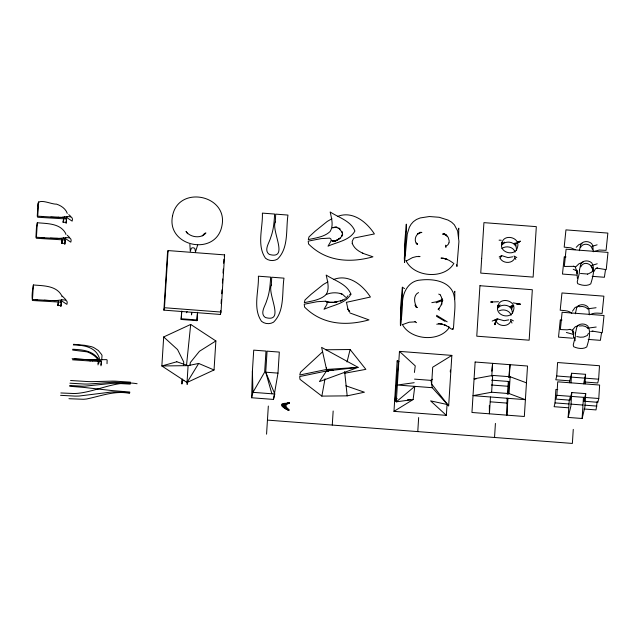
<?xml version="1.0" encoding="UTF-8"?>
<svg xmlns="http://www.w3.org/2000/svg" width="640" height="640" viewBox="0 0 640 640"><rect width="100%" height="100%" fill="white"/><g stroke="black" fill="none" stroke-linecap="round" stroke-linejoin="round"><path stroke-width="0.96" d="M251.64 397.76L252.4 371.16L253.728 350.136L265.984 351.072L264.656 372.096L252.952 392.336L251.64 397.76L273.472 399.424L274.784 394L265.736 372.184L267.064 351.152L279.312 352.088L277.984 373.12L273.472 399.424M63.352 238.6L63.344 237.76M191.536 314.536L191.528 313.136M64.544 217.656L66.608 218.928L66.168 222.296L63.112 222.336L63.688 218.712M66.168 222.296L66.104 223.264L66.48 219.424A27.368 5.392 -32.6 0 0 65.944 218.928L37.664 217.248L37.256 216.136L37.8 207.504C35.32 195.912 51.04 204.648 56.408 204.104C60.976 205.56 65.672 208.648 67.264 213.384M62.032 296.736L61.944 296.344A29.976 8.232 24 0 0 61.416 295.08C55.784 285.432 43.104 285.864 33.392 284.96L32.48 299.424L37.208 299.776M65.96 234.528L65.872 234.128A29.968 8.232 24 0 0 65.336 232.872C59.712 223.216 47.024 223.656 37.32 222.752L36.408 237.216L44.136 237.784M38.648 201.728L37.736 216.184L54.784 217.232A20.296 2.912 4.8 0 0 58.512 217.248M57.856 305.576L58.44 301.896L57.856 305.576L60.912 305.536L61.408 302.448L60.376 301.16M63.928 238.832L65.288 239.944L64.84 243.328L61.784 243.36L62.08 238.928M60.912 305.536L60.856 306.496L61.232 302.656A27.36 5.392 -32.6 0 0 60.688 302.168L32.408 300.488C31.608 295.472 32.512 290.016 33.392 284.96M64.84 243.328L64.776 244.288L65.16 240.448A27.36 5.392 -32.6 0 0 64.616 239.96L36.336 238.272L35.928 237.168L36.44 227.72L37.32 222.752M163.888 310.144L167.496 252.976L168.08 250.568L224.616 254.896L221.008 312.056L220.424 314.464L163.888 310.144L164.472 307.728L168.08 250.568M163.688 336.952L161.856 365.976L187.032 382.488L214.04 369.968L215.872 340.944L190.696 324.44L163.688 336.952L177.568 349.6L183.736 362.032L183.488 364.896M197.576 312.256L196.928 320.664L181.152 319.456L181.64 311.736M181.152 319.456L181.808 311.048M182.264 379.224L181.92 384.032L182.36 379.12M187.312 381.528L187.128 384.424L187.656 381.504M196.928 320.664L197.352 313.912M220.424 314.464L220.672 310.52M221.104 303.624L221.36 299.68M221.728 293.768L221.976 289.824M222.416 282.928L222.664 278.984M223.04 273.072L223.288 269.128M223.656 263.216L223.904 259.272M266.56 434.168L268.328 406.048M332.272 425.064L333.16 411.008M447.048 404.48L446.36 415.36L393.976 411.352L397.16 360.888L399.064 361.416M432.6 379.248L431.024 380.384L432.264 387.696L448.664 405.856L451.848 355.392L399.464 351.384L396.28 401.848L413.12 399.528L414.8 386.36L396.28 401.848L395.088 400.568L398.36 362.168L397.16 360.888L398.472 362.344M417.776 431.608L418.656 417.552M490.472 396.992L489.416 413.816L489.352 405.456M491.784 376.216L492.6 363.352L491.792 371.192M491.624 392.24L509.088 393.576L525.4 399.664L473.016 395.656L491.624 392.24L492.688 375.416L510.144 376.752L526.456 382.84M494.536 437.48L495.416 423.424M507.936 398.328L506.872 415.152L507.096 398.136M507.352 394.176L508.352 381.36M508.184 394.368L509 381.504L491.536 380.168M509.248 377.552L510.056 364.688L508.752 377.432M509.088 393.576L510.144 376.752M568.08 407.768L554.112 406.704L555.032 402.896L555.88 389.44L557.744 389.584M584.984 383.928L585.592 374.32L571.624 373.248L569.776 380.856L555.808 379.784L556.728 375.984L557.584 362.528L599.488 365.736L598.64 379.192L597.72 382.992L584.68 382M569.248 400.12L568.152 417.424L582.12 418.496L584.88 407.088L585.728 393.624L571.76 392.56L569.92 400.168L555.952 399.096L556.872 395.296L557.72 381.832L599.632 385.04L598.784 398.496L597.864 402.304L584.824 401.304M569.656 382.776L569.776 380.856M569.92 400.168L570.104 397.28M571.016 382.864L571.624 373.248M571.76 392.56L570.912 406.016L568.152 417.424M573.264 429.376L572.376 443.432L267.44 420.104M583.624 383.848L585.592 374.32M582.12 418.496L583.456 397.344M584.136 397.392L583.888 401.232L585.728 393.624M583.912 408.984L596.024 409.912L597.24 401.296M454.752 299.096L454.824 291.264L454.448 292.056M458.584 238.064L458.808 228.184L458.424 228.976M590.656 331.536L592.88 331.056M450.256 371.936L450.416 370.016M605.52 269.488L604.392 277.264L592.168 276.328M601.536 332.576L600.408 340.344L588.184 339.408M190.696 324.44L186.536 365.064M449.016 242.656L449.192 240.896L448.272 237.56L447.184 236.048L447.624 236.56L444.064 234.168L446.352 234.856L443.216 234.04L444.776 234.28M442.2 302.04L442.304 298.784M414.408 372.464L415.248 365.88L399.464 351.384M579.352 250.696L580.6 244.88L582.04 242.872C584.952 240.904 589.056 241.248 591.648 243.608L592.824 245.808L593.32 251.768M575.376 313.776L576.616 307.96L578.064 305.952C580.968 303.984 585.072 304.328 587.664 306.688L588.84 308.896L589.344 314.848M189.888 365.384L190.336 362.536L199.456 351.272L215.872 340.944M495.216 322.968L494.92 324.68L495.392 322.432L494.824 324.376L495.704 321.816L497.8 318.888M191.52 314.896L191.872 312.952M345.896 385.808L364.424 392.216L347.184 395.856L321.848 396.112L325.04 378.728M346.064 298.352L347.976 295.736M516.584 250.488L515.888 244.752L514.752 244.672C511.256 241.128 504.632 241.184 501.528 245.24M65.728 237.52L64.4 239.784M61.808 299.728L60.472 301.992M67 216.792L65.728 218.752M61.784 243.36L62.312 240.072M107.016 363.688L107.136 360.032A20.08 4.408 -25.6 0 0 106.416 359.624L92.984 359.824A20.264 2.912 4.8 0 1 89.784 359.8L77.208 359.096M98.056 363.696L98.584 360.488L97.976 358.536M97.984 364.896C100.44 358.888 93.44 354.8 88.976 352.592A15.664 11.76 1.3 0 0 86.856 351.832L72.664 350.064M98.992 363.072L99.384 358.32A23.24 5.84 40.4 0 0 98.96 357.08C95.064 346.696 83.016 345.04 73.352 344.952M101.664 360.152L102.032 355.568A29.88 8.208 24 0 0 101.584 354.488L98.336 350.504L93.68 347.52A14.456 6.472 3.1 0 0 91.08 346.584L84.736 345.32L73.512 344.288M101.032 364.856L101.504 361.568L99.912 360.312L75.728 358.992M100.976 365.824L101.32 361.936A27.288 5.376 -32.6 0 0 100.856 361.52L92.752 361.08M224.224 256.496L224.616 254.896M441.592 304.872L441.944 303.44M347.024 362.008L350.112 349.528L325.744 349.776M63.112 222.336L63.648 219.088L63.016 217.08M186.52 312.752L187.104 311.624M197.688 244.944L195.496 251.816L194.864 248.6A2.656 2.552 13.6 0 0 193.776 247.888L192.488 247.784A2.656 2.552 13.6 0 0 191.32 248.328L190.288 251.416L189.872 244.344M512.6 313.576L511.656 309.008L512.248 307.424L510.776 307.752C507.36 304.28 501.4 304.448 497.848 307.648M327.952 281.824L323.32 284.472L311.096 294.328L305.016 299.944L304.328 302.688C311.856 300.952 320.312 300.128 326.16 294.552C329.816 288.568 327.52 281.384 326.176 275.056C334.696 280.648 346.872 283.928 350.928 294.144C345.616 303.648 333.144 305.04 324.016 309.28L326.992 304.232L327.16 302.336L325.744 301.2L317.096 301.704L304.232 304.232L304.568 307.048C322.128 324.84 346.16 326.224 368.984 319.896L349.968 312.984M588.464 333.232L587.36 335.472L583.576 337.056L580.144 337.216L576.808 336.536M500.056 304.816L498.008 307.968M572.488 311.16L575.088 307.488L578.88 305.984M448.984 242.88L448.056 244.624L445.808 246.4L445.888 247.6M453.904 263.344C444.576 279.856 413.568 277.376 405.944 260.464M449.488 327.176C439.752 342.616 410.488 340.208 402.296 324.352M514.688 258.288C512.2 263.872 503.192 263.624 500.28 258.576M510.712 321.376C508.008 327.472 497.52 326.576 495.704 320.224M594.04 271.4L595.464 268.696L597.568 268.088L596.68 268.08L606.232 269.656L608 252.392L566.096 249.192L564.32 266.448L573.976 266.344L575.424 267.16L577.12 273.328L576.768 270.08L577.408 278.36M198.688 363.448L187.032 382.488L188.096 365.632L198.688 363.448L214.04 369.968M593.2 269.768L591.704 272.136L587.56 274.216M513.648 305.408L512.064 305.776L510.776 307.752L511.656 309.008M580.792 266.864C583.8 259.912 593.744 264.384 592.536 271.28M353.44 238.776L352.2 241.4L352.392 243.712L352.232 243.256C353.912 248.256 358.552 251.344 363.168 253.352M580.376 247.736C582.792 242.176 591.264 243.584 592.376 249.368M504.296 242.064L501.992 244.888M202.256 235.888L204.528 233.448L205.912 232.96C201.344 238.968 190.096 237.472 186.024 231.44L187.64 233.76M499.872 258.208L501.696 255.856M439.48 310.184L438.208 309.2C441.8 305.792 443.488 299.456 440.392 295.216M512.52 305.944L510.776 307.752L513.712 305.728M576.216 247.312L578.712 244.776L582.024 243.384M328.184 371.184L329.6 369.784M395.088 400.568L397.208 398.584M322.624 351.768L300.456 372.264L299.76 375.008L326.552 369.456L358.112 367.36L321.608 347.376L326.552 369.456L333.216 370.248M438.208 309.2L439.12 308.392M516.872 242.856L514.752 244.672L515.632 245.928M517.36 242.728L514.752 244.672L515.56 242.968L513.584 243.656M63.192 221.136L63.744 220.76M61.864 242.16L62.424 241.784M57.936 304.376L58.496 304M406.6 260.824L412.56 257.576L416.48 256.576L420.04 256.584L418.48 256.344M501.872 248.528C506.024 245.336 513.496 246.768 515.08 252.112M592.696 331.16L602.248 332.736L604.016 315.48L562.112 312.272L560.344 329.536L567.12 329.84L570.176 329.312M451.848 355.392L432.704 367.216L431.648 384.04L448.664 405.856M393.976 411.352L413.12 399.528M499.184 256.968L501.528 255.552M575.424 267.16L579.024 263.736L583.072 262.088M492.176 321.096L496.904 318.976M331.928 218.736L327.296 221.392L315.08 231.248L309 236.864L308.304 239.608C315.832 237.872 324.296 237.04 330.144 231.472C333.792 225.488 331.504 218.304 330.16 211.976C338.68 217.568 350.848 220.848 354.912 231.056C349.6 240.56 337.12 241.96 328 246.192L330.968 241.144L331.136 239.256L329.72 238.12L321.08 238.624L308.208 241.144L308.552 243.968C326.104 261.76 350.136 263.144 372.96 256.816L362.312 253.128M345.192 298.944L340.56 301.024L342.76 300.24L334.08 302.384L337.12 301.848L330.568 302.48L332.192 302.456M418.536 292.56C412.984 295.112 414.048 303.416 417.08 307.584L415.688 306.888M570 329.424L572.304 330.32L575.232 326.8L578.264 325.592M594.928 251.184L599.312 250.04L606.088 250.344L607.856 233.088L565.952 229.88L564.184 247.144L570.936 247.872L575.136 249.672M590.192 314.632C593.752 312.4 598.144 313.208 602.112 313.432L603.88 296.168L561.968 292.96L560.2 310.224C564.176 310.6 568.64 310.496 571.856 313.224M518.008 242.24L520.344 241.12L517.776 242.184L519.84 241.568L518.4 241.84M494.776 320.208L497.312 319M182.104 381.136L183.904 380.296M442.224 299.592L436.248 301.832L431.816 302.648M442.888 300.288L436.184 302.824M402.744 324.528L409.264 322.216L415.248 321.88M289.264 403.216L288.744 403.44A26.184 25.144 13.6 0 1 287.528 403.904L286.16 404.56L286.064 406.104A3.848 3.696 13.6 0 0 286.384 407.208L288.856 409.696M332.464 227.944L334.128 227.272L336.976 227.224L332.928 227.632L335.976 227.184L340.08 229.016L338.728 228.032L342.28 232.472L342.08 231.84L342.608 234.848L342.456 233.632L341.8 236.176L342.368 235.104L341.016 237.224L337.288 240.272L333.856 241.48L340.176 238.28L335.336 241.04L332.136 241.016L334.784 241.384L331.896 240.584M509.6 306.744L512.064 305.776M592.04 265.344L597.208 263.784M512.752 256.8L508.04 257.632L501.776 255.656M499.176 310.784C503.408 308.784 509.688 310.336 511.096 315.2M508.776 319.88L504.064 320.712L498.04 319.056M326.16 294.552C331.056 292.352 336.8 292.296 341.872 293.928L340.256 293.4L342.56 294.32L345.656 297.208M592.024 246.344L597.112 244.832M337.376 216.512C352.488 210.408 366.584 221.888 374.408 233.944L353.736 238.112M333.392 279.592C348.504 273.488 362.6 284.968 370.424 297.024L346.28 302.36M349.648 294.536L350.928 294.144M289.304 402.68L288.368 402.96A34.36 32.992 13.6 0 1 285.336 403.672C278.144 403.72 285.912 409.656 288.824 410.232M436.76 324.224L440.592 323.592L438.384 323.648L442.36 324.176L440.288 323.6L446.424 325.736L444.424 324.808L448.584 326.912M579.28 306.72L582.376 306.472L585.392 307.184L587.68 308.824L596.056 307.728M579.416 326.032L582.52 325.784L585.528 326.496L587.824 328.136L596.2 327.032M517.6 304.28L519.096 304.008L516.792 304.328L520.584 304.184L513.144 302.856M344.328 373.32L365.864 369.352L350.112 349.528M492.688 375.416L474.072 378.832L476.016 378.984M517.68 241.976L519.496 241.728L517.632 241.784M414.184 382.704L397.344 385.024L432.264 387.696M498.472 301.736L490.848 302.008L491.952 302.12M501.304 240.24L499.08 240.168M407.424 399.856L410.272 399.688M587.552 274.024L580.488 273.48M58.52 217.248C62.36 218.272 74.616 213.336 72.144 221.12L66.8 217.584M444.584 234.224L444.992 234.216L442.672 234.072L445.552 234.4M53.32 300.616L57.928 300.744M61.056 217.408L50.808 217.096M332.936 302.408L326.448 301.768M50.536 300.568L44.128 300.264M328.376 371.064L326.456 371L299.664 376.552L300.008 379.368L321.848 396.112M442.88 258.184L440.984 258.112L445.544 258.712L443.048 258.264L447.344 259.456L445.064 258.664L449.216 260.384L453.112 262.928M61.192 238.488L50.36 238.184M90.136 361L72.536 359.808M419.904 232.296L421.856 232.408L418.928 233.208L419.704 232.712L417.392 234.248L418.016 233.816C415.608 235.8 414.632 239.208 415.68 242.152L417.448 244.224L416.536 243.792M41.76 237.616L53.456 238.264A20.296 2.92 4.8 0 0 57.192 238.28C61.032 239.304 73.288 234.36 70.824 242.152L65.472 238.616M41.664 216.464L43.088 216.568M36.12 299.704L49.528 300.48A20.296 2.92 4.8 0 0 53.272 300.496C57.112 301.512 69.36 296.576 66.896 304.36L61.544 300.824M566 256.928L564.256 256.8L562.48 274.056L576.456 275.128M562.016 320.008L560.272 319.88L558.504 337.136L572.472 338.208M164.472 307.728L221.008 312.056M181.32 318.768L197.088 319.976M556.728 375.984L598.64 379.192M72.64 349.248C81.28 349.68 91.176 350.296 97.184 357.456M414.536 379.12L431.024 380.384M491.36 385L507.848 386.264M277.984 373.12L265.736 372.184L271.872 393.792M556.872 395.296L598.784 398.496M74.192 358.872L76.624 359.048M72.12 358.704L75.2 358.936M555.032 402.896L569 403.968M570.864 404.112L582.968 405.04M584.832 405.176L596.944 406.104M490.296 401.824L506.784 403.08M130.472 382.16L115.616 381.184A22.136 3.624 4.8 0 0 112.568 381.12L91.864 381.64A29.28 4.792 4.8 0 1 88.248 381.592L70.584 380.504M274.784 394L252.952 392.336L252.4 371.16M130.272 383.184L115.272 382.28A34.704 13.752 5.5 0 0 112.072 382.304L88.856 384.008A39.872 15.8 5.5 0 1 84.304 384.04L69.928 383.192M137.104 383.736C116.8 380.064 98.16 391.008 78.44 393.256A45.616 32.264 7 0 1 74.056 393.528L60.832 392.968M130.272 384.12L115.144 383.288A44.536 26.528 6.4 0 0 111.8 383.376L85.248 386.12A41.184 24.528 6.4 0 1 82.144 386.176L69.704 385.464M69.736 386.28L82.152 387.272A52.072 7.744 4 0 1 85.232 387.568L111.36 390.496A56.144 8.352 4 0 0 114.672 390.816L129.776 392.032M129.816 392.592L112.08 391.952L79.088 396.032A38.496 14.928 5.5 0 1 74.96 396.104L60.584 395.336M129.624 393.368C114.888 390.336 100.912 396.048 86.76 398.96A30.744 19.408 6.5 0 1 83.344 399.272L68.952 398.712M491.44 302.056L492.36 302.136L490.848 302.008M404.528 288.584L402.328 287.24L400.456 308.776L400.816 319.304M448.68 326.896C454.136 332 453.312 328.392 453.8 323.728C454.192 313.864 456.264 303.768 453.664 294.056C449.304 280.76 432.632 278.608 420.624 280.04C408.344 280.64 402.256 293.032 402.456 304C402.68 303.264 400.072 339.936 400.416 319.568C400.848 308.792 402.888 298.016 402.44 287.256M566.368 332.464L573.392 334.4M573.408 266.24L573.976 266.344M519.192 241.784L518 241.448M447.472 404.576L430.584 400.864L446.36 415.36M325.744 301.2L329.192 302.52M438.72 294.104L440.576 294.952M573.232 269.264L577.048 271.016M436.568 315.296L447.192 321.832M436.504 316.296L444.984 321.336M288.816 410.368C283.992 408.4 276.128 403.312 286.624 403.256A31.648 30.392 13.6 0 0 289.312 402.552M288.832 410.096C285.08 408.68 279.368 403.424 287.2 403.416A27.856 26.752 13.6 0 0 289.296 402.816M288.84 409.968C285.44 409.28 281.376 403.288 287.376 403.504A33.4 32.072 13.6 0 0 289.288 402.952M510.896 319.512L513.4 320.88M288.848 409.832L286.16 407.848L285.08 405.792A3.232 3.104 13.6 0 1 285.04 405.088L285.48 404.288L287.136 403.768A33.936 32.584 13.6 0 0 289.28 403.088M514.728 256.376L516.8 257.56M414.904 321.568L416.568 322.68M416 243.192L417.448 244.224M70.84 216.456L68.752 214.648M69.712 237.568L67.256 235.232M65.896 299.744L62.312 296.104M497.824 305.632L499.04 306.856L497.928 305.48M501.616 242.352L503.024 243.776L501.8 242.32M414.88 305.104L417.08 307.584M587.384 308.416L587.68 308.824M587.52 327.72L587.824 328.136M349.8 311.976L347.856 309.048L349.528 311.824L347.984 309.312L346.632 303.088M514.04 255.976L515.832 259.424M590.792 265.44L592.224 268.36M510.448 319.856L511.984 323.064M572.304 330.32L573.456 332.944L572.736 330.176M452.848 329.536L452.696 328.656M572.776 330.96L573.456 334.464M445.616 245.184L445.808 246.4M404.8 256.224L404.432 245.696L406.304 224.16L406.464 230.136L404.312 258.144L404.56 262.464L407.28 233.984L409.352 227.28L411.08 224.272L413.408 221.648L416.424 219.496L420.224 217.944L429.36 216.528L439.184 217.28L448.048 220.072L451.616 222.192L454.336 224.776L457.64 230.968L458.936 241.472L456.944 266.464L456.64 264.712M344.64 371.616L347.184 395.856M574.792 337.6L575.112 340.768M64.648 216.44L64.696 217.24M326.376 367.488L326.552 369.456M573.704 332.32L573.768 334.08M573.368 333.384L573.552 338.168M97.144 357.448A10.28 2.736 31.9 0 1 97.944 358.52M92.64 361.056A14.032 0.96 4.5 0 1 90.048 360.984M271.312 285.104C267.2 293.896 285.464 323.208 265.312 317.496C259.448 313.368 265.44 305.712 266.728 300.6C269.592 293.12 270.184 285.048 270.648 277.128L258.392 276.192C259 290.968 252.528 308.336 261.504 321.296A9.752 8.728 -1 0 0 273.512 322.216C284.92 311.096 281.8 292.752 283.984 278.152L271.728 277.216L271.312 285.104M275.288 222.024C271.176 230.816 289.448 260.128 269.288 254.408C263.424 250.288 269.416 242.632 270.704 237.52C273.568 230.04 274.16 221.968 274.632 214.048L262.376 213.112C262.984 227.888 256.504 245.248 265.488 258.216A9.752 8.728 -1 0 0 277.496 259.136C288.896 248.008 285.784 229.672 287.96 215.072L275.712 214.128L275.288 222.024M475.136 362.016L471.952 412.48L524.336 416.488L527.52 366.024L475.136 362.016M479.952 285.72L476.768 336.184L529.152 340.192L532.336 289.728L479.952 285.72M481.672 258.384L480.744 273.104L533.128 277.112L536.32 226.648L483.928 222.64L481.672 258.384M575.512 333.088L575.304 336.448L573.232 345.008L573.704 346.736C577.536 348.504 583.096 349.456 586.768 346.952C588.696 340.456 591.424 332.432 587.808 326C585.216 323.64 581.112 323.288 578.2 325.264L576.76 327.264L575.512 333.088M579.496 270.008L579.28 273.368L577.216 281.928L577.68 283.656C581.52 285.416 587.08 286.376 590.752 283.872C592.672 277.376 595.4 269.352 591.784 262.92C589.2 260.552 585.096 260.208 582.184 262.184L580.744 264.184L579.496 270.008M172.568 215.776C165.904 246.688 215.944 257.032 221.904 225.928C228.568 195.016 178.528 184.672 172.568 215.776M501.872 242.936C498.528 252.72 515.384 257.136 517.496 247.304C520.832 237.52 503.976 233.104 501.872 242.936M497.888 306.024C494.544 315.808 511.408 320.224 513.512 310.384C516.856 300.6 500 296.184 497.888 306.024M326.456 371L319.448 381.6L358.112 367.36L326.456 371M176.8 361.768L161.856 365.976L188.096 365.632L176.8 361.768"/></g></svg>
